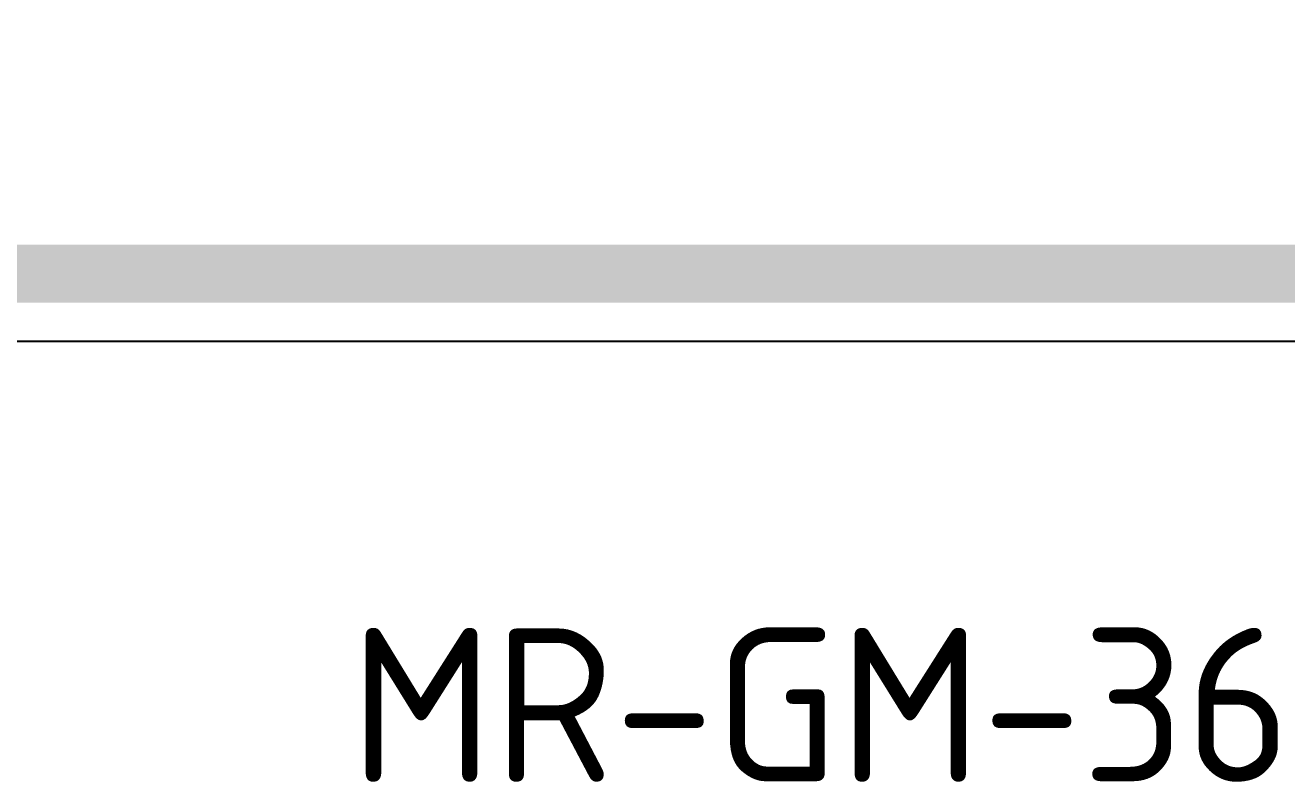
# Model space of a CAD drawing. Extents: x 110 to 260, y 158 to 252.
# Drawn here: x 155.17 to 194.22, y 158.41 to 181.81 of the extents above; entities that cross this region are included whole.
import ezdxf

# ---------------------------------------------------------------- set-up
doc = ezdxf.new("R2010")
doc.units = 0
for name, color, linetype in [('COMMENTS', 4, 'CONTINUOUS'), ('green', 98, 'CONTINUOUS'), ('L35', 3, 'CONTINUOUS')]:
    doc.layers.add(name, color=color, linetype=linetype)
doc.styles.add('ISO3098B', font='iso3098b.shx')

msp = doc.modelspace()

# ---------------------------------------------------------------- hatches: boundary and pattern name
at = {"layer": 'green'}
h = msp.add_hatch(color=256, dxfattribs=at)
edge = h.paths.add_edge_path(flags=16)
edge.add_line((112.706, 184.528), (112.706, 239.528))
edge.add_arc((122.206, 239.528), 9.5, 90, 180, ccw=False)
edge.add_line((122.206, 249.028), (247.206, 249.028))
edge.add_arc((247.206, 239.528), 9.5, 0, 90, ccw=False)
edge.add_line((256.706, 239.528), (256.706, 184.528))
edge.add_arc((247.206, 184.528), 9.5, 270, 360, ccw=False)
edge.add_line((247.206, 175.028), (122.206, 175.028))
edge.add_arc((122.206, 184.528), 9.5, 180, 270, ccw=False)
edge = h.paths.add_edge_path()
edge.add_line((110.906, 184.528), (110.906, 239.528))
edge.add_arc((122.206, 239.528), 11.3, 90, 180, ccw=False)
edge.add_line((122.206, 250.828), (247.206, 250.828))
edge.add_arc((247.206, 239.528), 11.3, 0, 90, ccw=False)
edge.add_line((258.506, 239.528), (258.506, 184.528))
edge.add_arc((247.206, 184.528), 11.3, -90, 0, ccw=False)
edge.add_line((247.206, 173.228), (122.206, 173.228))
edge.add_arc((122.206, 184.528), 11.3, 180, 270, ccw=False)

# ---------------------------------------------------------------- linework, layer by layer
at = {"layer": 'L35'}
msp.add_lwpolyline([(109.706, 184.528), (109.706, 239.528, -0.414214), (122.206, 252.028), (247.206, 252.028, -0.414214), (259.706, 239.528), (259.706, 184.528, -0.414214), (247.206, 172.028), (122.206, 172.028, -0.414214)], format="xyb", close=True, dxfattribs=at)

# ---------------------------------------------------------------- texts
at = {"layer": 'COMMENTS', "style": 'ISO3098B'}
msp.add_text('MR-GM-36', height=4.7615, dxfattribs=at).set_placement((165.222, 158.407))

doc.saveas('drawing.dxf')
